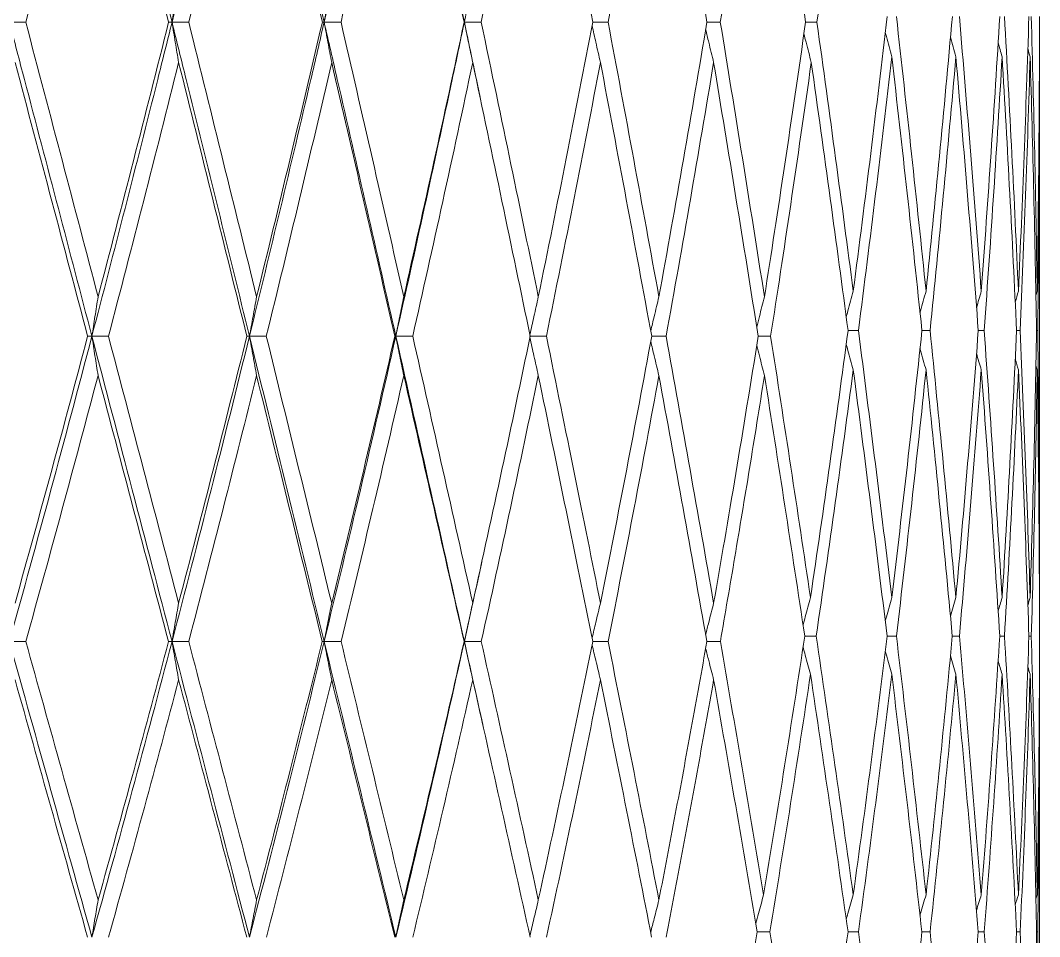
# Model space of a CAD drawing. Extents: x 4138 to 4928, y 0 to 579.
# Drawn here: x 4390.4 to 4399.09, y 395.16 to 402.97 of the extents above; entities that cross this region are included whole.
import ezdxf

# ---------------------------------------------------------------- set-up
doc = ezdxf.new("R2010")
doc.units = 0
doc.header["$LTSCALE"] = 10
doc.header["$MEASUREMENT"] = 0
doc.layers.add('1', color=7, linetype='CONTINUOUS')

msp = doc.modelspace()

# ---------------------------------------------------------------- linework, layer by layer
at = {"layer": '1', "color": 7, "linetype": 'Continuous', "lineweight": 18}
for p, q in [((4399.0925, 402.6648), (4399.0904, 402.6719)), ((4399.0925, 402.6159), (4399.0925, 402.6648)), ((4399.0925, 402.6159), (4399.0925, 398.095)), ((4399.0925, 398.0485), (4399.0925, 398.095)), ((4399.0902, 398.0409), (4399.0925, 398.0485)), ((4399.0925, 397.3942), (4399.0904, 397.401)), ((4399.0925, 397.348), (4399.0925, 397.3942)), ((4399.0925, 397.348), (4399.0925, 393.1082))]:
    msp.add_line(p, q, dxfattribs=at)
for points, degree in [([(4391.0056, 405.7089), (4390.7742, 404.7817), (4390.5394, 403.865), (4390.3013, 402.9597)], 3), ([(4391.0056, 405.7089), (4391.237, 404.7817), (4391.4649, 403.865), (4391.6891, 402.9597)], 3), ([(4392.3501, 405.7089), (4392.1337, 404.7817), (4391.9133, 403.865), (4391.6891, 402.9597)], 3), ([(4392.3501, 405.7089), (4392.5666, 404.7817), (4392.779, 403.865), (4392.9872, 402.9597)], 3), ([(4393.5989, 405.7089), (4393.3994, 404.7817), (4393.1954, 403.865), (4392.9872, 402.9597)], 3), ([(4393.5989, 405.7089), (4393.7983, 404.7817), (4393.9933, 403.865), (4394.1836, 402.9597)], 3), ([(4391.0584, 405.3573), (4390.9582, 404.9593), (4390.7551, 404.1617), (4390.5465, 403.3609), (4390.4408, 402.9597)], 3), ([(4391.6599, 402.9597), (4391.5649, 403.3399), (4391.3695, 404.1196), (4391.1638, 404.9382), (4391.0584, 405.3573)], 3), ([(4392.4109, 405.3573), (4392.3132, 404.9427), (4392.1189, 404.1285), (4391.9269, 403.3443), (4391.8315, 402.9597)], 3), ([(4392.9719, 402.9597), (4392.8786, 403.3608), (4392.6918, 404.1615), (4392.5046, 404.9592), (4392.4109, 405.3573)], 3), ([(4393.667, 405.3573), (4393.5778, 404.9462), (4393.3992, 404.1356), (4393.2205, 403.3479), (4393.1312, 402.9597)], 3), ([(4394.1821, 402.9597), (4394.099, 403.3508), (4393.9299, 404.1415), (4393.7555, 404.9492), (4393.667, 405.3573)], 3), ([(4394.815, 405.3573), (4394.7324, 404.9372), (4394.5684, 404.1175), (4394.4074, 403.3388), (4394.3277, 402.9597)], 3), ([(4395.2795, 402.9597), (4395.2049, 403.3504), (4395.0529, 404.1407), (4394.8952, 404.9488), (4394.815, 405.3573)], 3), ([(4395.8441, 405.3573), (4395.7754, 404.9629), (4395.6345, 404.1689), (4395.4861, 403.3645), (4395.41, 402.9597)], 3), ([(4396.2536, 402.9597), (4396.1859, 403.3643), (4396.0499, 404.1686), (4395.9128, 404.9628), (4395.8441, 405.3573)], 3), ([(4396.7448, 405.3573), (4396.6833, 404.9481), (4396.5589, 404.1393), (4396.432, 403.3497), (4396.3679, 402.9597)], 3), ([(4397.0955, 402.9597), (4397.0416, 403.3388), (4396.9293, 404.1175), (4396.8079, 404.9372), (4396.7448, 405.3573)], 3), ([(4397.5085, 405.3573), (4397.4557, 404.9346), (4397.35, 404.1123), (4397.2447, 403.3362), (4397.1924, 402.9597)], 3), ([(4391.6891, 402.9597), (4391.6985, 403.017), (4391.7173, 403.1317), (4391.7363, 403.2468), (4391.7459, 403.3045)], 3), ([(4392.9872, 402.9597), (4392.9979, 403.017), (4393.0193, 403.1317), (4393.0409, 403.2468), (4393.0517, 403.3045)], 3), ([(4394.1836, 402.9597), (4394.1954, 403.017), (4394.2192, 403.1317), (4394.2431, 403.2468), (4394.2552, 403.3045)], 3), ([(4390.4408, 402.9597), (4390.4175, 402.9597), (4390.371, 402.9597), (4390.3245, 402.9597), (4390.3013, 402.9597)], 3), ([(4390.4408, 402.9597), (4390.5464, 402.5593), (4390.7549, 401.7683), (4390.9581, 400.9968), (4391.0584, 400.616)], 3), ([(4391.0584, 400.616), (4391.1591, 400.9987), (4391.3602, 401.7721), (4391.5602, 402.5612), (4391.6599, 402.9597)], 3), ([(4391.6891, 402.9597), (4391.6842, 402.9597), (4391.6745, 402.9597), (4391.6648, 402.9597), (4391.6599, 402.9597)], 3), ([(4391.8315, 402.9597), (4391.8077, 402.9597), (4391.7603, 402.9597), (4391.7128, 402.9597), (4391.6891, 402.9597)], 3), ([(4391.7459, 402.6159), (4391.7364, 402.6729), (4391.7174, 402.7872), (4391.6985, 402.9021), (4391.6891, 402.9597)], 3), ([(4391.8315, 402.9597), (4391.9312, 402.5579), (4392.1274, 401.7654), (4392.3174, 400.9954), (4392.4109, 400.616)], 3), ([(4392.4109, 400.616), (4392.5062, 401.003), (4392.695, 401.7806), (4392.8801, 402.5655), (4392.9719, 402.9597)], 3), ([(4392.9872, 402.9597), (4392.9847, 402.9597), (4392.9796, 402.9597), (4392.9744, 402.9597), (4392.9719, 402.9597)], 3), ([(4393.1312, 402.9597), (4393.1072, 402.9597), (4393.0592, 402.9597), (4393.0112, 402.9597), (4392.9872, 402.9597)], 3), ([(4393.0517, 402.6159), (4393.0409, 402.6729), (4393.0194, 402.7872), (4392.9979, 402.9021), (4392.9872, 402.9597)], 3), ([(4393.1312, 402.9597), (4393.2203, 402.5724), (4393.3988, 401.7945), (4393.5776, 401.0099), (4393.667, 400.616)], 3), ([(4393.667, 400.616), (4393.7527, 400.9938), (4393.9244, 401.7622), (4394.0963, 402.5563), (4394.1821, 402.9597)], 3), ([(4394.1821, 402.9597), (4394.1824, 402.9597), (4394.1829, 402.9597), (4394.1834, 402.9597), (4394.1836, 402.9597)], 3), ([(4394.3277, 402.9597), (4394.3037, 402.9597), (4394.2557, 402.9597), (4394.2076, 402.9597), (4394.1836, 402.9597)], 3), ([(4394.1836, 402.9597), (4394.1955, 402.9021), (4394.2193, 402.7872), (4394.2432, 402.6729), (4394.2552, 402.6159)], 3), ([(4394.3277, 402.9597), (4394.4158, 402.5406), (4394.585, 401.731), (4394.7405, 400.9782), (4394.815, 400.616)], 3), ([(4394.815, 400.616), (4394.8962, 401.0114), (4395.0548, 401.7975), (4395.2058, 402.574), (4395.2795, 402.9597)], 3), ([(4395.41, 402.9597), (4395.4836, 402.5688), (4395.6295, 401.7873), (4395.773, 401.0063), (4395.8441, 400.616)], 3), ([(4395.8441, 400.616), (4395.9153, 401.0071), (4396.0548, 401.7889), (4396.1883, 402.5696), (4396.2536, 402.9597)], 3), ([(4396.3679, 402.9597), (4396.4305, 402.579), (4396.556, 401.8076), (4396.6818, 401.0165), (4396.7448, 400.616)], 3), ([(4397.0955, 402.9597), (4397.0361, 402.5423), (4396.9179, 401.7343), (4396.8019, 400.9799), (4396.7448, 400.616)], 3), ([(4397.1924, 402.9597), (4397.247, 402.5671), (4397.3532, 401.7918), (4397.4535, 401.0365), (4397.5023, 400.6639)], 3), ([(4397.5023, 400.6639), (4397.5536, 401.0561), (4397.653, 401.8392), (4397.7463, 402.6194), (4397.7915, 403.0087)], 3), ([(4397.8703, 403.0087), (4397.9144, 402.617), (4398.0008, 401.8345), (4398.0832, 401.0538), (4398.1234, 400.6639)], 3), ([(4398.3479, 403.0087), (4398.3121, 402.6044), (4398.2387, 401.8093), (4398.1623, 401.0412), (4398.1234, 400.6639)], 3), ([(4398.4077, 403.0087), (4398.4416, 402.6092), (4398.5067, 401.8188), (4398.5663, 401.0459), (4398.5947, 400.6639)], 3), ([(4398.7524, 403.0087), (4398.7292, 402.6244), (4398.6799, 401.8492), (4398.6243, 401.0611), (4398.5947, 400.6639)], 3), ([(4398.7926, 403.0087), (4398.8147, 402.6177), (4398.8568, 401.8358), (4398.8943, 401.0544), (4398.9119, 400.6639)], 3), ([(4398.9119, 400.6639), (4398.929, 401.0447), (4398.9612, 401.8164), (4398.9887, 402.608), (4399.0012, 403.0087)], 3), ([(4399.0215, 403.0087), (4399.0323, 402.6176), (4399.0516, 401.8356), (4399.066, 401.0543), (4399.072, 400.6639)], 3), ([(4399.072, 400.6639), (4399.0779, 401.054), (4399.0872, 401.8349), (4399.0913, 402.6172), (4399.0921, 403.0087)], 3), ([(4398.3781, 402.6648), (4398.3625, 402.7202), (4398.3469, 402.7757), (4398.3314, 402.8314)], 3), ([(4398.7728, 402.6648), (4398.7612, 402.7051), (4398.7496, 402.7455), (4398.738, 402.7859)], 3), ([(4399.0117, 402.6648), (4399.005, 402.6876), (4398.9984, 402.7104), (4398.9917, 402.7333)], 3), ([(4390.9694, 400.2795), (4390.8691, 400.6579), (4390.6656, 401.4257), (4390.4561, 402.2155), (4390.3499, 402.6159)], 3), ([(4391.7459, 402.6159), (4391.6468, 402.2191), (4391.4478, 401.4329), (4391.2474, 400.6615), (4391.1469, 400.2795)], 3), ([(4392.3276, 400.2795), (4392.2332, 400.6599), (4392.0419, 401.4297), (4391.8454, 402.2175), (4391.7459, 402.6159)], 3), ([(4393.0517, 402.6159), (4392.9614, 402.2268), (4392.7782, 401.4484), (4392.5895, 400.6693), (4392.4937, 400.2795)], 3), ([(4393.5902, 400.2795), (4393.5006, 400.671), (4393.3212, 401.4518), (4393.1416, 402.2286), (4393.0517, 402.6159)], 3), ([(4394.2552, 402.6159), (4394.1701, 402.2148), (4393.9996, 401.4243), (4393.8287, 400.6572), (4393.7433, 400.2795)], 3), ([(4394.7454, 400.2795), (4394.6666, 400.6593), (4394.5061, 401.4284), (4394.3398, 402.2168), (4394.2552, 402.6159)], 3), ([(4395.345, 402.6159), (4395.2722, 402.2328), (4395.1227, 401.4602), (4394.965, 400.6752), (4394.884, 400.2795)], 3), ([(4395.7824, 400.2795), (4395.7109, 400.6678), (4395.5664, 401.4455), (4395.4192, 402.2254), (4395.345, 402.6159)], 3), ([(4396.311, 402.6159), (4396.2461, 402.2254), (4396.1135, 401.4455), (4395.9756, 400.6678), (4395.9052, 400.2795)], 3), ([(4396.6915, 400.2795), (4396.6281, 400.678), (4396.5011, 401.4659), (4396.3743, 402.2356), (4396.311, 402.6159)], 3), ([(4397.1442, 402.6159), (4397.0851, 402.1971), (4396.9679, 401.3889), (4396.8536, 400.6395), (4396.7974, 400.2795)], 3), ([(4397.4579, 400.3272), (4397.4086, 400.698), (4397.3071, 401.4502), (4397.1996, 402.2238), (4397.1442, 402.6159)], 3), ([(4397.8312, 402.6648), (4397.7867, 402.2767), (4397.6948, 401.4991), (4397.5967, 400.7184), (4397.5461, 400.3272)], 3), ([(4398.0883, 400.3272), (4398.047, 400.72), (4397.9628, 401.5023), (4397.8755, 402.2784), (4397.8312, 402.6648)], 3), ([(4398.1578, 400.3272), (4398.1962, 400.705), (4398.2714, 401.4723), (4398.3431, 402.2633), (4398.3781, 402.6648)], 3), ([(4398.5693, 400.3272), (4398.5403, 400.7065), (4398.4795, 401.4753), (4398.4129, 402.2648), (4398.3781, 402.6648)], 3), ([(4398.6195, 400.3272), (4398.6488, 400.7295), (4398.7033, 401.5213), (4398.7507, 402.2878), (4398.7728, 402.6648)], 3), ([(4398.8964, 400.3272), (4398.8781, 400.7165), (4398.8391, 401.4953), (4398.7956, 402.2748), (4398.7728, 402.6648)], 3), ([(4399.0117, 402.6648), (4398.9999, 402.266), (4398.9739, 401.4777), (4398.9432, 400.7077), (4398.9268, 400.3272)], 3), ([(4399.0665, 400.3272), (4399.0598, 400.7165), (4399.0439, 401.4954), (4399.0232, 402.2749), (4399.0117, 402.6648)], 3), ([(4399.0925, 402.6648), (4399.0924, 402.2745), (4399.0897, 401.4945), (4399.082, 400.7161), (4399.0768, 400.3272)], 3), ([(4394.3195, 402.3123), (4394.3096, 402.3586)], 1), ([(4391.0056, 400.2795), (4391.0143, 400.3354), (4391.0318, 400.4474), (4391.0495, 400.5598), (4391.0584, 400.616)], 3), ([(4392.3501, 400.2795), (4392.3602, 400.3354), (4392.3803, 400.4474), (4392.4006, 400.5598), (4392.4109, 400.616)], 3), ([(4393.5989, 400.2795), (4393.6101, 400.3354), (4393.6327, 400.4474), (4393.6555, 400.5598), (4393.667, 400.616)], 3), ([(4398.5947, 400.6639), (4398.581, 400.6167), (4398.5674, 400.5695), (4398.5538, 400.5224)], 3), ([(4398.9119, 400.6639), (4398.9026, 400.6325), (4398.8934, 400.6012), (4398.8841, 400.5699)], 3), ([(4399.072, 400.6639), (4399.0681, 400.6509), (4399.0642, 400.6378), (4399.0603, 400.6248)], 3), ([(4391.0056, 400.2795), (4390.7742, 399.3983), (4390.5393, 398.5296), (4390.3013, 397.6745)], 3), ([(4390.3499, 398.002), (4390.455, 398.379), (4390.6635, 399.1356), (4390.8681, 399.8973), (4390.9694, 400.2795)], 3), ([(4391.0056, 400.2795), (4390.9996, 400.2795), (4390.9875, 400.2795), (4390.9755, 400.2795), (4390.9694, 400.2795)], 3), ([(4391.1469, 400.2795), (4391.1234, 400.2795), (4391.0763, 400.2795), (4391.0292, 400.2795), (4391.0056, 400.2795)], 3), ([(4391.0056, 400.2795), (4391.237, 399.3983), (4391.4649, 398.5296), (4391.6891, 397.6745)], 3), ([(4391.0584, 399.944), (4391.0495, 399.9996), (4391.0319, 400.1112), (4391.0144, 400.2233), (4391.0056, 400.2795)], 3), ([(4391.1469, 400.2795), (4391.2467, 399.9006), (4391.4462, 399.1421), (4391.646, 398.3823), (4391.7459, 398.002)], 3), ([(4392.3501, 400.2795), (4392.1337, 399.3983), (4391.9133, 398.5296), (4391.6891, 397.6745)], 3), ([(4391.7459, 398.002), (4391.847, 398.3867), (4392.0448, 399.151), (4392.2347, 399.905), (4392.3276, 400.2795)], 3), ([(4392.3501, 400.2795), (4392.3464, 400.2795), (4392.3389, 400.2795), (4392.3314, 400.2795), (4392.3276, 400.2795)], 3), ([(4392.4937, 400.2795), (4392.4698, 400.2795), (4392.4219, 400.2795), (4392.3741, 400.2795), (4392.3501, 400.2795)], 3), ([(4392.3501, 400.2795), (4392.5666, 399.3983), (4392.779, 398.5296), (4392.9872, 397.6745)], 3), ([(4392.4109, 399.944), (4392.4007, 399.9996), (4392.3804, 400.1112), (4392.3602, 400.2233), (4392.3501, 400.2795)], 3), ([(4392.4937, 400.2795), (4392.5867, 399.9013), (4392.7728, 399.1435), (4392.9588, 398.383), (4393.0517, 398.002)], 3), ([(4393.5989, 400.2795), (4393.3994, 399.3983), (4393.1954, 398.5296), (4392.9872, 397.6745)], 3), ([(4393.0517, 398.002), (4393.1439, 398.3798), (4393.3258, 399.1372), (4393.5029, 399.8982), (4393.5902, 400.2795)], 3), ([(4393.5989, 400.2795), (4393.5974, 400.2795), (4393.5946, 400.2795), (4393.5917, 400.2795), (4393.5902, 400.2795)], 3), ([(4393.7433, 400.2795), (4393.7192, 400.2795), (4393.6711, 400.2795), (4393.6229, 400.2795), (4393.5989, 400.2795)], 3), ([(4393.5989, 400.2795), (4393.7983, 399.3983), (4393.9933, 398.5296), (4394.1836, 397.6745)], 3), ([(4393.667, 399.944), (4393.6556, 399.9996), (4393.6328, 400.1112), (4393.6102, 400.2233), (4393.5989, 400.2795)], 3), ([(4393.7433, 400.2795), (4393.8293, 399.8996), (4394.0007, 399.1401), (4394.1706, 398.3813), (4394.2552, 398.002)], 3), ([(4394.2552, 398.002), (4394.34, 398.3826), (4394.5065, 399.1428), (4394.6668, 399.901), (4394.7454, 400.2795)], 3), ([(4394.7401, 400.2795), (4394.7641, 400.2795), (4394.8121, 400.2795), (4394.86, 400.2795), (4394.884, 400.2795)], 3), ([(4394.884, 400.2795), (4394.9671, 399.8737), (4395.127, 399.0883), (4395.2744, 398.3554), (4395.345, 398.002)], 3), ([(4395.345, 398.002), (4395.4216, 398.3852), (4395.571, 399.1479), (4395.7131, 399.9035), (4395.7824, 400.2795)], 3), ([(4395.9052, 400.2795), (4395.9737, 399.9017), (4396.1099, 399.1442), (4396.2443, 398.3833), (4396.311, 398.002)], 3), ([(4396.6915, 400.2795), (4396.6274, 399.8773), (4396.4996, 399.0955), (4396.3735, 398.359), (4396.311, 398.002)], 3), ([(4396.7974, 400.2795), (4396.8556, 399.9066), (4396.9705, 399.1619), (4397.0823, 398.4193), (4397.1373, 398.0485)], 3), ([(4397.1373, 398.0485), (4397.1937, 398.4283), (4397.3035, 399.1879), (4397.4074, 399.9475), (4397.4579, 400.3272)], 3), ([(4397.5461, 400.3272), (4397.5951, 399.9492), (4397.6916, 399.1913), (4397.7852, 398.43), (4397.8312, 398.0485)], 3), ([(4398.0883, 400.3272), (4398.0482, 399.9458), (4397.9652, 399.1846), (4397.8768, 398.4267), (4397.8312, 398.0485)], 3), ([(4398.1578, 400.3272), (4398.1955, 399.9564), (4398.2701, 399.2057), (4398.3425, 398.4372), (4398.3781, 398.0485)], 3), ([(4398.5693, 400.3272), (4398.5405, 399.9505), (4398.4799, 399.1939), (4398.4131, 398.4313), (4398.3781, 398.0485)], 3), ([(4398.5693, 400.3272), (4398.586, 400.3272), (4398.6028, 400.3272), (4398.6195, 400.3272)], 3), ([(4398.6195, 400.3272), (4398.6473, 399.9454), (4398.7007, 399.1837), (4398.7495, 398.4262), (4398.7728, 398.0485)], 3), ([(4398.7728, 398.0485), (4398.7962, 398.4284), (4398.8401, 399.1881), (4398.8785, 399.9476), (4398.8964, 400.3272)], 3), ([(4398.8964, 400.3272), (4398.9065, 400.3272), (4398.9166, 400.3272), (4398.9268, 400.3272)], 3), ([(4398.9268, 400.3272), (4398.9432, 399.9472), (4398.9739, 399.1873), (4398.9999, 398.428), (4399.0117, 398.0485)], 3), ([(4399.0117, 398.0485), (4399.0235, 398.4281), (4399.0444, 399.1875), (4399.06, 399.9473), (4399.0665, 400.3272)], 3), ([(4399.0665, 400.3272), (4399.0699, 400.3272), (4399.0733, 400.3272), (4399.0768, 400.3272)], 3), ([(4399.0768, 400.3272), (4399.0819, 399.9463), (4399.0896, 399.1856), (4399.0924, 398.4272), (4399.0925, 398.0485)], 3), ([(4398.5947, 399.9916), (4398.581, 400.0386), (4398.5673, 400.0857), (4398.5536, 400.1329)], 3), ([(4398.9119, 399.9916), (4398.9026, 400.0227), (4398.8934, 400.0538), (4398.8842, 400.085)], 3), ([(4397.5023, 399.9916), (4397.4525, 399.6136), (4397.3501, 398.8571), (4397.2416, 398.0997), (4397.1858, 397.7208)], 3), ([(4397.7913, 397.7208), (4397.7447, 398.1007), (4397.6498, 398.8592), (4397.5519, 399.6146), (4397.5023, 399.9916)], 3), ([(4397.8705, 397.7208), (4397.9156, 398.099), (4398.0027, 398.8556), (4398.0841, 399.6128), (4398.1234, 399.9916)], 3), ([(4398.3477, 397.7208), (4398.3112, 398.1104), (4398.2371, 398.8786), (4398.1615, 399.6243), (4398.1234, 399.9916)], 3), ([(4398.4078, 397.7208), (4398.4427, 398.1087), (4398.5085, 398.875), (4398.5671, 399.6226), (4398.5947, 399.9916)], 3), ([(4398.7523, 397.7208), (4398.7282, 398.0988), (4398.6778, 398.8552), (4398.6231, 399.6126), (4398.5947, 399.9916)], 3), ([(4398.9119, 399.9916), (4398.8948, 399.6142), (4398.8579, 398.8583), (4398.8154, 398.1003), (4398.7927, 397.7208)], 3), ([(4399.0012, 397.7208), (4398.9886, 398.099), (4398.9612, 398.8557), (4398.9291, 399.6129), (4398.9119, 399.9916)], 3), ([(4399.072, 399.9916), (4399.0661, 399.6129), (4399.052, 398.8557), (4399.0326, 398.099), (4399.0216, 397.7208)], 3), ([(4399.072, 399.9916), (4399.0681, 400.0043), (4399.0643, 400.0171), (4399.0604, 400.0299)], 3), ([(4399.0921, 397.7208), (4399.0913, 398.098), (4399.087, 398.8537), (4399.0778, 399.6119), (4399.072, 399.9916)], 3), ([(4391.0584, 399.944), (4390.9575, 399.5634), (4390.7538, 398.8046), (4390.5462, 398.0504), (4390.4413, 397.6745)], 3), ([(4391.6595, 397.6745), (4391.5593, 398.0531), (4391.3588, 398.8099), (4391.1585, 399.5661), (4391.0584, 399.944)], 3), ([(4392.4109, 399.944), (4392.3189, 399.573), (4392.1306, 398.8238), (4391.9331, 398.06), (4391.8319, 397.6745)], 3), ([(4392.9714, 397.6745), (4392.8772, 398.0572), (4392.6896, 398.8182), (4392.5035, 399.5702), (4392.4109, 399.944)], 3), ([(4393.667, 399.944), (4393.5804, 399.5649), (4393.4046, 398.8076), (4393.2235, 398.0519), (4393.1316, 397.6745)], 3), ([(4394.1817, 397.6745), (4394.0967, 398.0521), (4393.9259, 398.8079), (4393.7535, 399.5651), (4393.667, 399.944)], 3), ([(4394.815, 399.944), (4394.7372, 399.5681), (4394.5784, 398.814), (4394.4128, 398.0551), (4394.3281, 397.6745)], 3), ([(4395.2791, 397.6745), (4395.2046, 398.0432), (4395.0528, 398.7901), (4394.8952, 399.5562), (4394.815, 399.944)], 3), ([(4395.8441, 399.944), (4395.7753, 399.5687), (4395.6343, 398.8151), (4395.4862, 398.0556), (4395.4104, 397.6745)], 3), ([(4396.2533, 397.6745), (4396.1861, 398.0538), (4396.0506, 398.8115), (4395.9132, 399.5669), (4395.8441, 399.944)], 3), ([(4396.7448, 399.944), (4396.7019, 399.6734), (4396.6168, 399.1445), (4396.4916, 398.3914), (4396.4091, 397.9097), (4396.3682, 397.6745)], 3), ([(4397.0883, 397.7208), (4397.0326, 398.0899), (4396.9197, 398.8296), (4396.8036, 399.5721), (4396.7448, 399.944)], 3), ([(4394.3236, 398.31), (4394.3344, 398.3595)], 1), ([(4394.3237, 398.3104), (4394.2773, 398.0976), (4394.2306, 397.8857), (4394.1836, 397.6745)], 3), ([(4391.6891, 397.6745), (4391.6985, 397.7289), (4391.7173, 397.8379), (4391.7363, 397.9473), (4391.7459, 398.002)], 3), ([(4392.9872, 397.6745), (4392.9979, 397.7289), (4393.0193, 397.8379), (4393.0409, 397.9473), (4393.0517, 398.002)], 3), ([(4394.1836, 397.6745), (4394.1954, 397.7289), (4394.2192, 397.8379), (4394.2431, 397.9473), (4394.2552, 398.002)], 3), ([(4398.3781, 398.0485), (4398.3624, 397.9954), (4398.3469, 397.9424), (4398.3314, 397.8894)], 3), ([(4398.7728, 398.0485), (4398.7612, 398.0099), (4398.7496, 397.9714), (4398.738, 397.9329)], 3), ([(4399.0117, 398.0485), (4399.005, 398.0265), (4398.9982, 398.0045), (4398.9915, 397.9825)], 3), ([(4399.0914, 398.0428), (4399.0918, 397.9354), (4399.0921, 397.8281), (4399.0923, 397.7208)], 3), ([(4390.4413, 397.6745), (4390.4179, 397.6745), (4390.3713, 397.6745), (4390.3246, 397.6745), (4390.3013, 397.6745)], 3), ([(4391.0056, 395.1507), (4390.7742, 395.9777), (4390.5393, 396.8193), (4390.3013, 397.6745)], 3), ([(4390.4413, 397.6745), (4390.5429, 397.3105), (4390.7474, 396.5787), (4390.9543, 395.8397), (4391.0584, 395.4685)], 3), ([(4391.6891, 397.6745), (4391.4649, 396.8193), (4391.237, 395.9777), (4391.0056, 395.1507)], 3), ([(4391.0584, 395.4685), (4391.1629, 395.8416), (4391.3676, 396.5825), (4391.5635, 397.3123), (4391.6595, 397.6745)], 3), ([(4391.6891, 397.6745), (4391.6842, 397.6745), (4391.6743, 397.6745), (4391.6644, 397.6745), (4391.6595, 397.6745)], 3), ([(4391.8319, 397.6745), (4391.8081, 397.6745), (4391.7605, 397.6745), (4391.7129, 397.6745), (4391.6891, 397.6745)], 3), ([(4391.6891, 397.6745), (4391.9133, 396.8193), (4392.1337, 395.9777), (4392.3502, 395.1507)], 3), ([(4391.7459, 397.348), (4391.7364, 397.4022), (4391.7174, 397.5107), (4391.6985, 397.6198), (4391.6891, 397.6745)], 3), ([(4391.8319, 397.6745), (4391.928, 397.3089), (4392.1205, 396.5756), (4392.3139, 395.8382), (4392.4109, 395.4685)], 3), ([(4392.9872, 397.6745), (4392.779, 396.8193), (4392.5666, 395.9777), (4392.3502, 395.1507)], 3), ([(4392.4109, 395.4685), (4392.508, 395.8389), (4392.6984, 396.577), (4392.8816, 397.3096), (4392.9714, 397.6745)], 3), ([(4392.9872, 397.6745), (4392.9846, 397.6745), (4392.9794, 397.6745), (4392.9741, 397.6745), (4392.9714, 397.6745)], 3), ([(4393.1316, 397.6745), (4393.1075, 397.6745), (4393.0594, 397.6745), (4393.0113, 397.6745), (4392.9872, 397.6745)], 3), ([(4392.9872, 397.6745), (4393.1954, 396.8193), (4393.3994, 395.9777), (4393.5989, 395.1507)], 3), ([(4393.0517, 397.348), (4393.0409, 397.4022), (4393.0194, 397.5107), (4392.9979, 397.6198), (4392.9872, 397.6745)], 3), ([(4393.1316, 397.6745), (4393.2206, 397.3095), (4393.3988, 396.5768), (4393.5775, 395.8388), (4393.667, 395.4685)], 3), ([(4394.1836, 397.6745), (4393.9933, 396.8193), (4393.7983, 395.9777), (4393.5989, 395.1507)], 3), ([(4393.667, 395.4685), (4393.7549, 395.8322), (4393.9285, 396.5637), (4394.098, 397.3029), (4394.1817, 397.6745)], 3), ([(4394.1836, 397.6745), (4394.1833, 397.6745), (4394.1827, 397.6745), (4394.1821, 397.6745), (4394.1817, 397.6745)], 3), ([(4394.3281, 397.6745), (4394.304, 397.6745), (4394.2559, 397.6745), (4394.2077, 397.6745), (4394.1836, 397.6745)], 3), ([(4394.1836, 397.6745), (4394.2326, 397.4544), (4394.2812, 397.2351), (4394.3296, 397.0168)], 3), ([(4394.2552, 397.348), (4394.2432, 397.4022), (4394.2193, 397.5107), (4394.1955, 397.6198), (4394.1836, 397.6745)], 3), ([(4394.3281, 397.6745), (4394.4099, 397.3072), (4394.5727, 396.5722), (4394.7344, 395.8365), (4394.815, 395.4685)], 3), ([(4394.815, 395.4685), (4394.8957, 395.8374), (4395.0537, 396.5741), (4395.205, 397.3081), (4395.2791, 397.6745)], 3), ([(4395.4104, 397.6745), (4395.4854, 397.2976), (4395.6328, 396.5529), (4395.7746, 395.8269), (4395.8441, 395.4685)], 3), ([(4396.2533, 397.6745), (4396.2094, 397.4267), (4396.1205, 396.933), (4395.9846, 396.2), (4395.8913, 395.712), (4395.8441, 395.4685)], 3), ([(4396.3682, 397.6745), (4396.4307, 397.3153), (4396.5547, 396.5959), (4396.6768, 395.8746), (4396.7372, 395.5135)], 3), ([(4396.7372, 395.5135), (4396.7983, 395.8781), (4396.9178, 396.6107), (4397.0323, 397.3497), (4397.0883, 397.7208)], 3), ([(4397.1858, 397.7208), (4397.24, 397.3534), (4397.3469, 396.618), (4397.451, 395.8818), (4397.5023, 395.5135)], 3), ([(4397.7913, 397.7208), (4397.7465, 397.3557), (4397.6535, 396.6227), (4397.5539, 395.8841), (4397.5023, 395.5135)], 3), ([(4397.8705, 397.7208), (4397.914, 397.3559), (4397.9998, 396.623), (4398.0827, 395.8843), (4398.1234, 395.5135)], 3), ([(4398.3477, 397.7208), (4398.3133, 397.3537), (4398.2416, 396.6186), (4398.1638, 395.8821), (4398.1234, 395.5135)], 3), ([(4398.3477, 397.7208), (4398.3678, 397.7208), (4398.3878, 397.7208), (4398.4078, 397.7208)], 3), ([(4398.4078, 397.7208), (4398.4404, 397.3592), (4398.5042, 396.6297), (4398.5651, 395.8876), (4398.5947, 395.5135)], 3), ([(4398.5947, 395.5135), (4398.624, 395.8835), (4398.6795, 396.6215), (4398.7289, 397.3551), (4398.7523, 397.7208)], 3), ([(4398.7523, 397.7208), (4398.7657, 397.7208), (4398.7792, 397.7208), (4398.7927, 397.7208)], 3), ([(4398.7927, 397.7208), (4398.8148, 397.3526), (4398.8567, 396.6165), (4398.8943, 395.881), (4398.9119, 395.5135)], 3), ([(4398.9119, 395.5135), (4398.9295, 395.8814), (4398.962, 396.6173), (4398.989, 397.353), (4399.0012, 397.7208)], 3), ([(4399.0012, 397.7208), (4399.008, 397.7208), (4399.0148, 397.7208), (4399.0216, 397.7208)], 3), ([(4399.0216, 397.7208), (4399.0324, 397.351), (4399.0516, 396.6133), (4399.066, 395.8794), (4399.072, 395.5135)], 3), ([(4399.072, 395.5135), (4399.0778, 395.8717), (4399.087, 396.5978), (4399.0913, 397.3432), (4399.0921, 397.7208)], 3), ([(4398.3781, 397.3942), (4398.3624, 397.447), (4398.3468, 397.5), (4398.3312, 397.5531)], 3), ([(4398.7728, 397.3942), (4398.7612, 397.4325), (4398.7496, 397.4708), (4398.738, 397.5092)], 3), ([(4397.1373, 397.3942), (4397.0821, 397.025), (4396.969, 396.2893), (4396.8508, 395.5592), (4396.7903, 395.1955)], 3), ([(4397.4576, 395.1955), (4397.4058, 395.5617), (4397.3005, 396.2944), (4397.1922, 397.0275), (4397.1373, 397.3942)], 3), ([(4397.5464, 395.1955), (4397.5973, 395.5647), (4397.6955, 396.3004), (4397.787, 397.0305), (4397.8312, 397.3942)], 3), ([(4398.0881, 395.1955), (4398.0467, 395.5651), (4397.9624, 396.3012), (4397.8753, 397.0309), (4397.8312, 397.3942)], 3), ([(4398.158, 395.1955), (4398.1982, 395.5665), (4398.2748, 396.304), (4398.3447, 397.0323), (4398.3781, 397.3942)], 3), ([(4398.5692, 395.1955), (4398.5388, 395.5687), (4398.4764, 396.3084), (4398.4112, 397.0345), (4398.3781, 397.3942)], 3), ([(4398.7728, 397.3942), (4398.7502, 397.0299), (4398.7022, 396.2991), (4398.6482, 395.564), (4398.6196, 395.1955)], 3), ([(4398.8963, 395.1955), (4398.8779, 395.5633), (4398.8388, 396.2976), (4398.7954, 397.0291), (4398.7728, 397.3942)], 3), ([(4399.0117, 397.3942), (4399.0002, 397.0277), (4398.9747, 396.2948), (4398.9437, 395.5619), (4398.9269, 395.1955)], 3), ([(4399.0117, 397.3942), (4399.005, 397.4159), (4398.9983, 397.4377), (4398.9916, 397.4595)], 3), ([(4399.0665, 395.1955), (4399.0598, 395.5597), (4399.0439, 396.2904), (4399.0232, 397.0255), (4399.0117, 397.3942)], 3), ([(4399.0925, 397.3942), (4399.0924, 397.0181), (4399.0896, 396.2756), (4399.0819, 395.5523), (4399.0768, 395.1955)], 3), ([(4390.9689, 395.1507), (4390.8645, 395.5206), (4390.6568, 396.2567), (4390.4518, 396.9855), (4390.3499, 397.348)], 3), ([(4391.7459, 397.348), (4391.6505, 396.9875), (4391.4555, 396.2608), (4391.2517, 395.5226), (4391.1475, 395.1507)], 3), ([(4392.3272, 395.1507), (4392.2297, 395.5193), (4392.0354, 396.2541), (4391.8422, 396.9842), (4391.7459, 397.348)], 3), ([(4393.0517, 397.348), (4392.9624, 396.9845), (4392.7802, 396.2548), (4392.5908, 395.5196), (4392.4942, 395.1507)], 3), ([(4393.5898, 395.1507), (4393.4995, 395.5208), (4393.3195, 396.2571), (4393.1408, 396.9857), (4393.0517, 397.348)], 3), ([(4394.2552, 397.348), (4394.1722, 396.9789), (4394.0041, 396.2435), (4393.8313, 395.514), (4393.7437, 395.1507)], 3), ([(4394.745, 395.1507), (4394.6643, 395.5158), (4394.5019, 396.2471), (4394.3377, 396.9807), (4394.2552, 397.348)], 3), ([(4395.345, 397.348), (4395.2715, 396.9831), (4395.1213, 396.2519), (4394.9645, 395.5181), (4394.8844, 395.1507)], 3), ([(4395.782, 395.1507), (4395.7122, 395.5067), (4395.5694, 396.2289), (4395.4208, 396.9716), (4395.345, 397.348)], 3), ([(4396.311, 397.348), (4396.2669, 397.0978), (4396.1781, 396.6015), (4396.0438, 395.8736), (4395.9519, 395.3908), (4395.9056, 395.1507)], 3), ([(4396.6836, 395.1955), (4396.6226, 395.5547), (4396.4995, 396.2727), (4396.3742, 396.9897), (4396.311, 397.348)], 3), ([(4394.3412, 396.9645), (4394.3295, 397.0173)], 1), ([(4391.0056, 395.1507), (4391.0143, 395.2035), (4391.0318, 395.3092), (4391.0495, 395.4153), (4391.0584, 395.4685)], 3), ([(4392.3502, 395.1507), (4392.3602, 395.2035), (4392.3803, 395.3092), (4392.4006, 395.4153), (4392.4109, 395.4685)], 3), ([(4393.5989, 395.1507), (4393.6101, 395.2035), (4393.6327, 395.3092), (4393.6555, 395.4153), (4393.667, 395.4685)], 3), ([(4398.5947, 395.5135), (4398.581, 395.4687), (4398.5672, 395.4239), (4398.5536, 395.3792)], 3), ([(4398.884, 395.4243), (4398.8933, 395.454), (4398.9026, 395.4837), (4398.9119, 395.5135)], 3), ([(4399.072, 395.5135), (4399.068, 395.5011), (4399.0641, 395.4887), (4399.0602, 395.4764)], 3), ([(4396.3029, 393.0649), (4396.3682, 393.4128), (4396.497, 394.1158), (4396.622, 394.8332), (4396.6836, 395.1955)], 3), ([(4396.7903, 395.1955), (4396.8495, 394.84), (4396.9665, 394.1295), (4397.0808, 393.4196), (4397.1373, 393.0649)], 3), ([(4397.4576, 395.1955), (4397.4073, 394.8405), (4397.3037, 394.1304), (4397.1939, 393.4201), (4397.1373, 393.0649)], 3), ([(4397.5464, 395.1955), (4397.5964, 394.8326), (4397.6939, 394.1147), (4397.7863, 393.4122), (4397.8312, 393.0649)], 3), ([(4398.0881, 395.1955), (4398.0482, 394.8399), (4397.9656, 394.1293), (4397.8771, 393.4195), (4397.8312, 393.0649)], 3), ([(4398.158, 395.1955), (4398.1965, 394.84), (4398.2717, 394.1294), (4398.3433, 393.4196), (4398.3781, 393.0649)], 3), ([(4398.3781, 393.0649), (4398.4129, 393.4197), (4398.4794, 394.1296), (4398.5402, 394.8401), (4398.5692, 395.1955)], 3), ([(4398.5692, 395.1955), (4398.586, 395.1955), (4398.6028, 395.1955), (4398.6196, 395.1955)], 3), ([(4398.6196, 395.1955), (4398.6472, 394.8405), (4398.7003, 394.1304), (4398.7494, 393.4201), (4398.7728, 393.0649)], 3), ([(4398.7728, 393.0649), (4398.7962, 393.4196), (4398.8401, 394.1295), (4398.8785, 394.8401), (4398.8963, 395.1955)], 3), ([(4398.9269, 395.1955), (4398.9167, 395.1955), (4398.9065, 395.1955), (4398.8963, 395.1955)], 3), ([(4398.9269, 395.1955), (4398.9433, 394.8398), (4398.9739, 394.129), (4398.9999, 393.4193), (4399.0117, 393.0649)], 3), ([(4399.0117, 393.0649), (4399.0232, 393.4097), (4399.0439, 394.1097), (4399.0598, 394.8301), (4399.0665, 395.1955)], 3), ([(4399.0665, 395.1955), (4399.0699, 395.1955), (4399.0734, 395.1955), (4399.0768, 395.1955)], 3), ([(4399.0768, 395.1955), (4399.0819, 394.8389), (4399.0896, 394.1272), (4399.0924, 393.4185), (4399.0925, 393.0649)], 3)]:
    msp.add_open_spline(points, degree=degree, dxfattribs=at)
for points, knots in [([(4390.3013, 402.9597), (4390.3442, 402.7965), (4390.5817, 401.8933), (4390.8159, 401.0018), (4391.0056, 400.2795)], [0, 0, 0, 0, 0.180323, 1, 1, 1, 1]), ([(4391.6891, 402.9597), (4391.6487, 402.7965), (4391.4238, 401.8933), (4391.1953, 401.0018), (4391.0056, 400.2795)], [0, 0, 0, 0, 0.180323, 1, 1, 1, 1]), ([(4391.6891, 402.9597), (4391.7295, 402.7965), (4391.953, 401.8933), (4392.1727, 401.0018), (4392.3501, 400.2795)], [0, 0, 0, 0, 0.180323, 1, 1, 1, 1]), ([(4392.9872, 402.9597), (4392.9497, 402.7965), (4392.7407, 401.8933), (4392.5276, 401.0018), (4392.3501, 400.2795)], [0, 0, 0, 0, 0.180323, 1, 1, 1, 1]), ([(4392.9872, 402.9597), (4393.0248, 402.7965), (4393.2322, 401.8933), (4393.4354, 401.0018), (4393.5989, 400.2795)], [0, 0, 0, 0, 0.180323, 1, 1, 1, 1]), ([(4394.1836, 402.9597), (4394.1493, 402.7965), (4393.9582, 401.8933), (4393.7624, 401.0018), (4393.5989, 400.2795)], [0, 0, 0, 0, 0.180323, 1, 1, 1, 1]), ([(4394.1836, 402.9597), (4394.2179, 402.7965), (4394.26, 402.5959), (4394.3019, 402.3958), (4394.3097, 402.3582)], [0, 0, 0, 0, 0.811867, 1, 1, 1, 1]), ([(4395.2795, 402.9597), (4395.2992, 402.9597), (4395.3427, 402.9597), (4395.3862, 402.9597), (4395.41, 402.9597)], [0, 0, 0, 0, 0.452335, 1, 1, 1, 1]), ([(4396.3679, 402.9597), (4396.3445, 402.9597), (4396.3064, 402.9597), (4396.2683, 402.9597), (4396.2536, 402.9597)], [0, 0, 0, 0, 0.614911, 1, 1, 1, 1]), ([(4397.1924, 402.9597), (4397.1696, 402.9597), (4397.1373, 402.9597), (4397.105, 402.9597), (4397.0955, 402.9597)], [0, 0, 0, 0, 0.705498, 1, 1, 1, 1]), ([(4395.345, 402.6159), (4395.3319, 402.6729), (4395.3081, 402.7774), (4395.2844, 402.8824), (4395.2737, 402.9301)], [0, 0, 0, 0, 0.54698, 1, 1, 1, 1]), ([(4396.311, 402.6159), (4396.297, 402.6729), (4396.2742, 402.7662), (4396.2515, 402.8598), (4396.2428, 402.8961)], [0, 0, 0, 0, 0.613027, 1, 1, 1, 1]), ([(4397.1442, 402.6159), (4397.1294, 402.6729), (4397.1083, 402.7545), (4397.0873, 402.8363), (4397.081, 402.8608)], [0, 0, 0, 0, 0.700923, 1, 1, 1, 1]), ([(4397.8312, 402.6648), (4397.8157, 402.7218), (4397.797, 402.7909), (4397.7784, 402.8601), (4397.7752, 402.872)], [0, 0, 0, 0, 0.828198, 1, 1, 1, 1]), ([(4394.7428, 400.2919), (4394.7543, 400.3437), (4394.7782, 400.4516), (4394.8024, 400.5598), (4394.815, 400.616)], [0, 0, 0, 0, 0.480848, 1, 1, 1, 1]), ([(4395.774, 400.3247), (4395.7838, 400.3656), (4395.807, 400.4625), (4395.8305, 400.5598), (4395.8441, 400.616)], [0, 0, 0, 0, 0.422184, 1, 1, 1, 1]), ([(4396.7448, 400.616), (4396.7302, 400.5598), (4396.7082, 400.4739), (4396.6863, 400.3882), (4396.6787, 400.3586)], [0, 0, 0, 0, 0.654223, 1, 1, 1, 1]), ([(4397.4423, 400.4418), (4397.4471, 400.4596), (4397.467, 400.5336), (4397.487, 400.6076), (4397.5023, 400.6639)], [0, 0, 0, 0, 0.241184, 1, 1, 1, 1]), ([(4398.1234, 400.6639), (4398.1075, 400.6076), (4398.0903, 400.5464), (4398.0732, 400.4853), (4398.0718, 400.4803)], [0, 0, 0, 0, 0.918143, 1, 1, 1, 1]), ([(4394.815, 399.944), (4394.8024, 399.9996), (4394.7783, 400.1071), (4394.7543, 400.2151), (4394.7428, 400.2672)], [0, 0, 0, 0, 0.518941, 1, 1, 1, 1]), ([(4395.9052, 400.2795), (4395.8816, 400.2795), (4395.8406, 400.2795), (4395.7997, 400.2795), (4395.7824, 400.2795)], [0, 0, 0, 0, 0.578274, 1, 1, 1, 1]), ([(4396.7974, 400.2795), (4396.7743, 400.2795), (4396.739, 400.2795), (4396.7037, 400.2795), (4396.6915, 400.2795)], [0, 0, 0, 0, 0.655524, 1, 1, 1, 1]), ([(4397.5461, 400.3272), (4397.5237, 400.3272), (4397.4943, 400.3272), (4397.4649, 400.3272), (4397.4579, 400.3272)], [0, 0, 0, 0, 0.762106, 1, 1, 1, 1]), ([(4398.0883, 400.3272), (4398.09, 400.3272), (4398.1132, 400.3272), (4398.1364, 400.3272), (4398.1578, 400.3272)], [0, 0, 0, 0, 0.074259, 1, 1, 1, 1]), ([(4395.8441, 399.944), (4395.8305, 399.9996), (4395.8071, 400.0963), (4395.7838, 400.1934), (4395.7739, 400.2345)], [0, 0, 0, 0, 0.577055, 1, 1, 1, 1]), ([(4396.7448, 399.944), (4396.7303, 399.9996), (4396.7082, 400.0852), (4396.6862, 400.171), (4396.6786, 400.2009)], [0, 0, 0, 0, 0.652275, 1, 1, 1, 1]), ([(4397.5023, 399.9916), (4397.4871, 400.0472), (4397.4671, 400.121), (4397.4471, 400.195), (4397.4423, 400.213)], [0, 0, 0, 0, 0.756698, 1, 1, 1, 1]), ([(4398.1234, 399.9916), (4398.1076, 400.0472), (4398.0903, 400.1084), (4398.0731, 400.1696), (4398.0716, 400.1749)], [0, 0, 0, 0, 0.913318, 1, 1, 1, 1]), ([(4395.2735, 397.702), (4395.2843, 397.7473), (4395.308, 397.8471), (4395.3319, 397.9473), (4395.345, 398.002)], [0, 0, 0, 0, 0.454056, 1, 1, 1, 1]), ([(4396.311, 398.002), (4396.297, 397.9473), (4396.2741, 397.858), (4396.2514, 397.7689), (4396.2426, 397.7344)], [0, 0, 0, 0, 0.612299, 1, 1, 1, 1]), ([(4397.0739, 397.8143), (4397.0802, 397.8376), (4397.1013, 397.9156), (4397.1224, 397.9937), (4397.1373, 398.0485)], [0, 0, 0, 0, 0.299842, 1, 1, 1, 1]), ([(4397.8312, 398.0485), (4397.8156, 397.9937), (4397.7969, 397.9277), (4397.7783, 397.8617), (4397.7751, 397.8504)], [0, 0, 0, 0, 0.827857, 1, 1, 1, 1]), ([(4395.2735, 397.6472), (4395.2843, 397.6016), (4395.3081, 397.5017), (4395.3319, 397.4022), (4395.345, 397.348)], [0, 0, 0, 0, 0.454567, 1, 1, 1, 1]), ([(4395.4104, 397.6745), (4395.3865, 397.6745), (4395.3427, 397.6745), (4395.299, 397.6745), (4395.2791, 397.6745)], [0, 0, 0, 0, 0.546149, 1, 1, 1, 1]), ([(4396.3682, 397.6745), (4396.3447, 397.6745), (4396.3064, 397.6745), (4396.2682, 397.6745), (4396.2533, 397.6745)], [0, 0, 0, 0, 0.61305, 1, 1, 1, 1]), ([(4397.1858, 397.7208), (4397.163, 397.7208), (4397.1305, 397.7208), (4397.098, 397.7208), (4397.0883, 397.7208)], [0, 0, 0, 0, 0.702231, 1, 1, 1, 1]), ([(4397.7913, 397.7208), (4397.7957, 397.7208), (4397.8221, 397.7208), (4397.8485, 397.7208), (4397.8705, 397.7208)], [0, 0, 0, 0, 0.167275, 1, 1, 1, 1]), ([(4396.311, 397.348), (4396.297, 397.4022), (4396.2741, 397.491), (4396.2513, 397.5802), (4396.2425, 397.615)], [0, 0, 0, 0, 0.610839, 1, 1, 1, 1]), ([(4397.1373, 397.3942), (4397.1225, 397.4484), (4397.1013, 397.5261), (4397.0802, 397.6042), (4397.0739, 397.6277)], [0, 0, 0, 0, 0.698323, 1, 1, 1, 1]), ([(4397.8312, 397.3942), (4397.8157, 397.4484), (4397.7969, 397.5143), (4397.7782, 397.5804), (4397.7749, 397.592)], [0, 0, 0, 0, 0.82387, 1, 1, 1, 1]), ([(4394.7426, 395.1614), (4394.7542, 395.2106), (4394.7781, 395.3128), (4394.8024, 395.4153), (4394.815, 395.4685)], [0, 0, 0, 0, 0.482444, 1, 1, 1, 1]), ([(4395.8441, 395.4685), (4395.8305, 395.4153), (4395.807, 395.3232), (4395.7836, 395.2314), (4395.7738, 395.1924)], [0, 0, 0, 0, 0.575934, 1, 1, 1, 1]), ([(4396.6709, 395.2691), (4396.6786, 395.2974), (4396.7006, 395.3788), (4396.7227, 395.4603), (4396.7372, 395.5135)], [0, 0, 0, 0, 0.348931, 1, 1, 1, 1]), ([(4397.5023, 395.5135), (4397.487, 395.4603), (4397.467, 395.3901), (4397.447, 395.32), (4397.4421, 395.3029)], [0, 0, 0, 0, 0.756, 1, 1, 1, 1]), ([(4398.1234, 395.5135), (4398.1075, 395.4603), (4398.0902, 395.4022), (4398.0731, 395.3443), (4398.0716, 395.3393)], [0, 0, 0, 0, 0.91434, 1, 1, 1, 1]), ([(4396.7903, 395.1955), (4396.7671, 395.1955), (4396.7315, 395.1955), (4396.696, 395.1955), (4396.6836, 395.1955)], [0, 0, 0, 0, 0.652313, 1, 1, 1, 1]), ([(4397.4576, 395.1955), (4397.4647, 395.1955), (4397.4943, 395.1955), (4397.5239, 395.1955), (4397.5464, 395.1955)], [0, 0, 0, 0, 0.240947, 1, 1, 1, 1]), ([(4398.0881, 395.1955), (4398.0899, 395.1955), (4398.1132, 395.1955), (4398.1366, 395.1955), (4398.158, 395.1955)], [0, 0, 0, 0, 0.078373, 1, 1, 1, 1])]:
    msp.add_open_spline(points, degree=3, knots=knots, dxfattribs=at)

doc.saveas('drawing.dxf')
